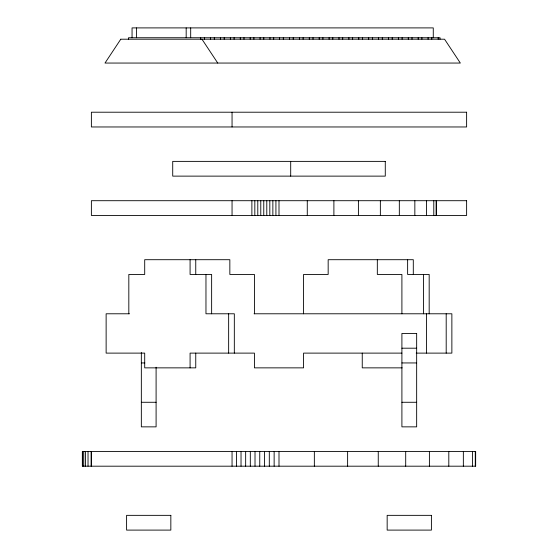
<?xml version="1.0" encoding="UTF-8"?>
<svg xmlns="http://www.w3.org/2000/svg" width="558" height="558" viewBox="0 0 558 558"><rect width="100%" height="100%" fill="white"/><g stroke="black" fill="none" stroke-linecap="round" stroke-linejoin="round"><path stroke-width="0.84" d="M129.456 313.784L106.132 313.784L106.132 353.116L144.703 353.116L144.703 367.861L195.753 367.861L195.753 353.116M254.043 313.784L451.868 313.784L451.868 353.116L416.198 353.116M401.906 348.199L416.659 348.199M401.906 353.116L303.58 353.116L303.58 367.861L254.42 367.861L254.42 353.116L190.083 353.116L190.083 367.861M141.341 362.944L144.815 362.944M401.906 362.944L416.659 362.944M402.172 367.861L362.247 367.861L362.247 353.116M141.341 402.276L156.094 402.276M401.906 402.276L416.659 402.276M201.961 39.206L217.753 63.054M475.283 451.436L475.283 466.188M472.486 451.436L472.486 466.188M463.349 451.436L463.349 466.188M448.806 451.436L448.806 466.188M446.198 313.784L446.198 353.116M440.039 39.206L440.039 37.735L128.514 37.735L128.514 39.206M438.183 37.735L438.183 39.206M436.321 200.706L436.321 215.458M436.21 200.706L436.21 215.458M433.789 200.706L433.789 215.458M433.273 37.735L433.273 27.9L132.058 27.9L132.058 37.735M431.801 37.735L431.801 39.206M429.402 451.436L429.402 466.188M429.179 313.784L429.179 274.452L407.626 274.452L407.626 259.7M428.084 37.735L428.084 39.206M426.479 200.706L426.479 215.458M426.486 313.784L426.486 353.116M423.508 274.452L423.508 313.784M421.904 37.735L421.904 39.206M418.186 37.735L418.186 39.206M414.845 200.706L414.845 215.458M413.297 274.452L413.297 259.7L328.167 259.7L328.167 274.452L303.58 274.452L303.58 313.784M412.006 37.735L412.006 39.206M408.289 37.735L408.289 39.206M405.701 451.436L405.701 466.188M402.109 37.735L402.109 39.206M401.906 313.784L401.906 274.452L377.327 274.452L377.327 259.7M399.326 200.706L399.326 215.458M398.391 37.735L398.391 39.206M392.204 37.735L392.204 39.206M388.494 37.735L388.494 39.206M382.307 37.735L382.307 39.206M380.361 200.706L380.361 215.458M378.589 37.735L378.589 39.206M378.254 451.436L378.254 466.188M372.409 37.735L372.409 39.206M368.692 37.735L368.692 39.206M362.512 37.735L362.512 39.206M358.794 37.735L358.794 39.206M358.403 200.706L358.403 215.458M352.614 37.735L352.614 39.206M348.896 37.735L348.896 39.206M347.62 451.436L347.62 466.188M342.71 37.735L342.71 39.206M338.992 37.735L338.992 39.206M333.893 200.706L333.893 215.458M332.812 37.735L332.812 39.206M329.094 37.735L329.094 39.206M322.915 37.735L322.915 39.206M319.197 37.735L319.197 39.206M314.349 451.436L314.349 466.188M313.017 37.735L313.017 39.206M309.299 37.735L309.299 39.206M307.277 200.706L307.277 215.458M303.113 37.735L303.113 39.206M299.402 37.735L299.402 39.206M293.215 37.735L293.215 39.206M290.697 161.381L290.697 176.126M289.497 37.735L289.497 39.206M283.318 37.735L283.318 39.206M279.6 37.735L279.6 39.206M279 200.706L279 215.458M279 451.436L279 466.188M275.924 200.706L275.924 215.458M274.138 451.436L274.138 466.188M273.692 37.735L273.692 39.206M272.862 200.706L272.862 215.458M269.974 37.735L269.974 39.206M269.814 200.706L269.814 215.458M269.312 451.436L269.312 466.188M266.787 200.706L266.787 215.458M264.513 451.436L264.513 466.188M263.794 37.735L263.794 39.206M263.767 200.706L263.767 215.458M260.774 200.706L260.774 215.458M260.077 37.735L260.077 39.206M259.749 451.436L259.749 466.188M257.789 200.706L257.789 215.458M255.013 451.436L255.013 466.188M254.825 200.706L254.825 215.458M254.42 313.784L254.42 274.452L229.84 274.452L229.84 259.7L144.703 259.7L144.703 274.452L128.821 274.452L128.821 313.784M253.897 37.735L253.897 39.206M251.881 200.706L251.881 215.458M250.319 451.436L250.319 466.188M250.179 37.735L250.179 39.206M245.653 451.436L245.653 466.188M243.992 37.735L243.992 39.206M241.028 451.436L241.028 466.188M240.282 37.735L240.282 39.206M236.439 451.436L236.439 466.188M234.325 353.116L234.325 313.784L205.965 313.784L205.965 274.452M234.095 37.735L234.095 39.206M232.051 112.214L232.051 126.966M232.051 200.706L232.051 215.458M232.051 451.436L232.051 466.188M230.377 37.735L230.377 39.206M228.647 313.784L228.647 353.116M224.197 37.735L224.197 39.206M220.48 37.735L220.48 39.206M214.3 37.735L214.3 39.206M211.635 313.784L211.635 274.452L190.083 274.452L190.083 259.7M210.582 37.735L210.582 39.206M204.402 37.735L204.402 39.206M200.685 37.735L200.685 39.206M195.753 259.7L195.753 274.452M190.69 27.9L190.69 37.735M186.177 27.9L186.177 37.735M156.094 367.22L156.094 426.856L141.341 426.856L141.341 352.537M136.564 27.9L136.564 37.735M91.379 451.436L91.379 466.188M91.142 451.436L91.142 466.188M88.031 451.436L88.031 466.188M85.576 451.436L85.576 466.188M83.798 451.436L83.798 466.188M82.717 451.436L82.717 466.188M120.779 39.206L104.995 63.054L460.336 63.054L444.552 39.206L120.779 39.206M466.621 112.214L91.379 112.214L91.379 126.966L466.621 126.966L466.621 112.214M385.278 161.381L172.715 161.381L172.715 176.126L385.278 176.126L385.278 161.381M466.621 200.706L91.379 200.706L91.379 215.458L466.621 215.458L466.621 200.706M416.659 333.447L401.906 333.447L401.906 426.856L416.659 426.856L416.659 333.447M475.653 451.436L82.347 451.436L82.347 466.188L475.653 466.188L475.653 451.436M170.839 515.348L126.596 515.348L126.596 530.1L170.839 530.1L170.839 515.348M431.404 515.348L387.161 515.348L387.161 530.1L431.404 530.1L431.404 515.348"/></g></svg>
